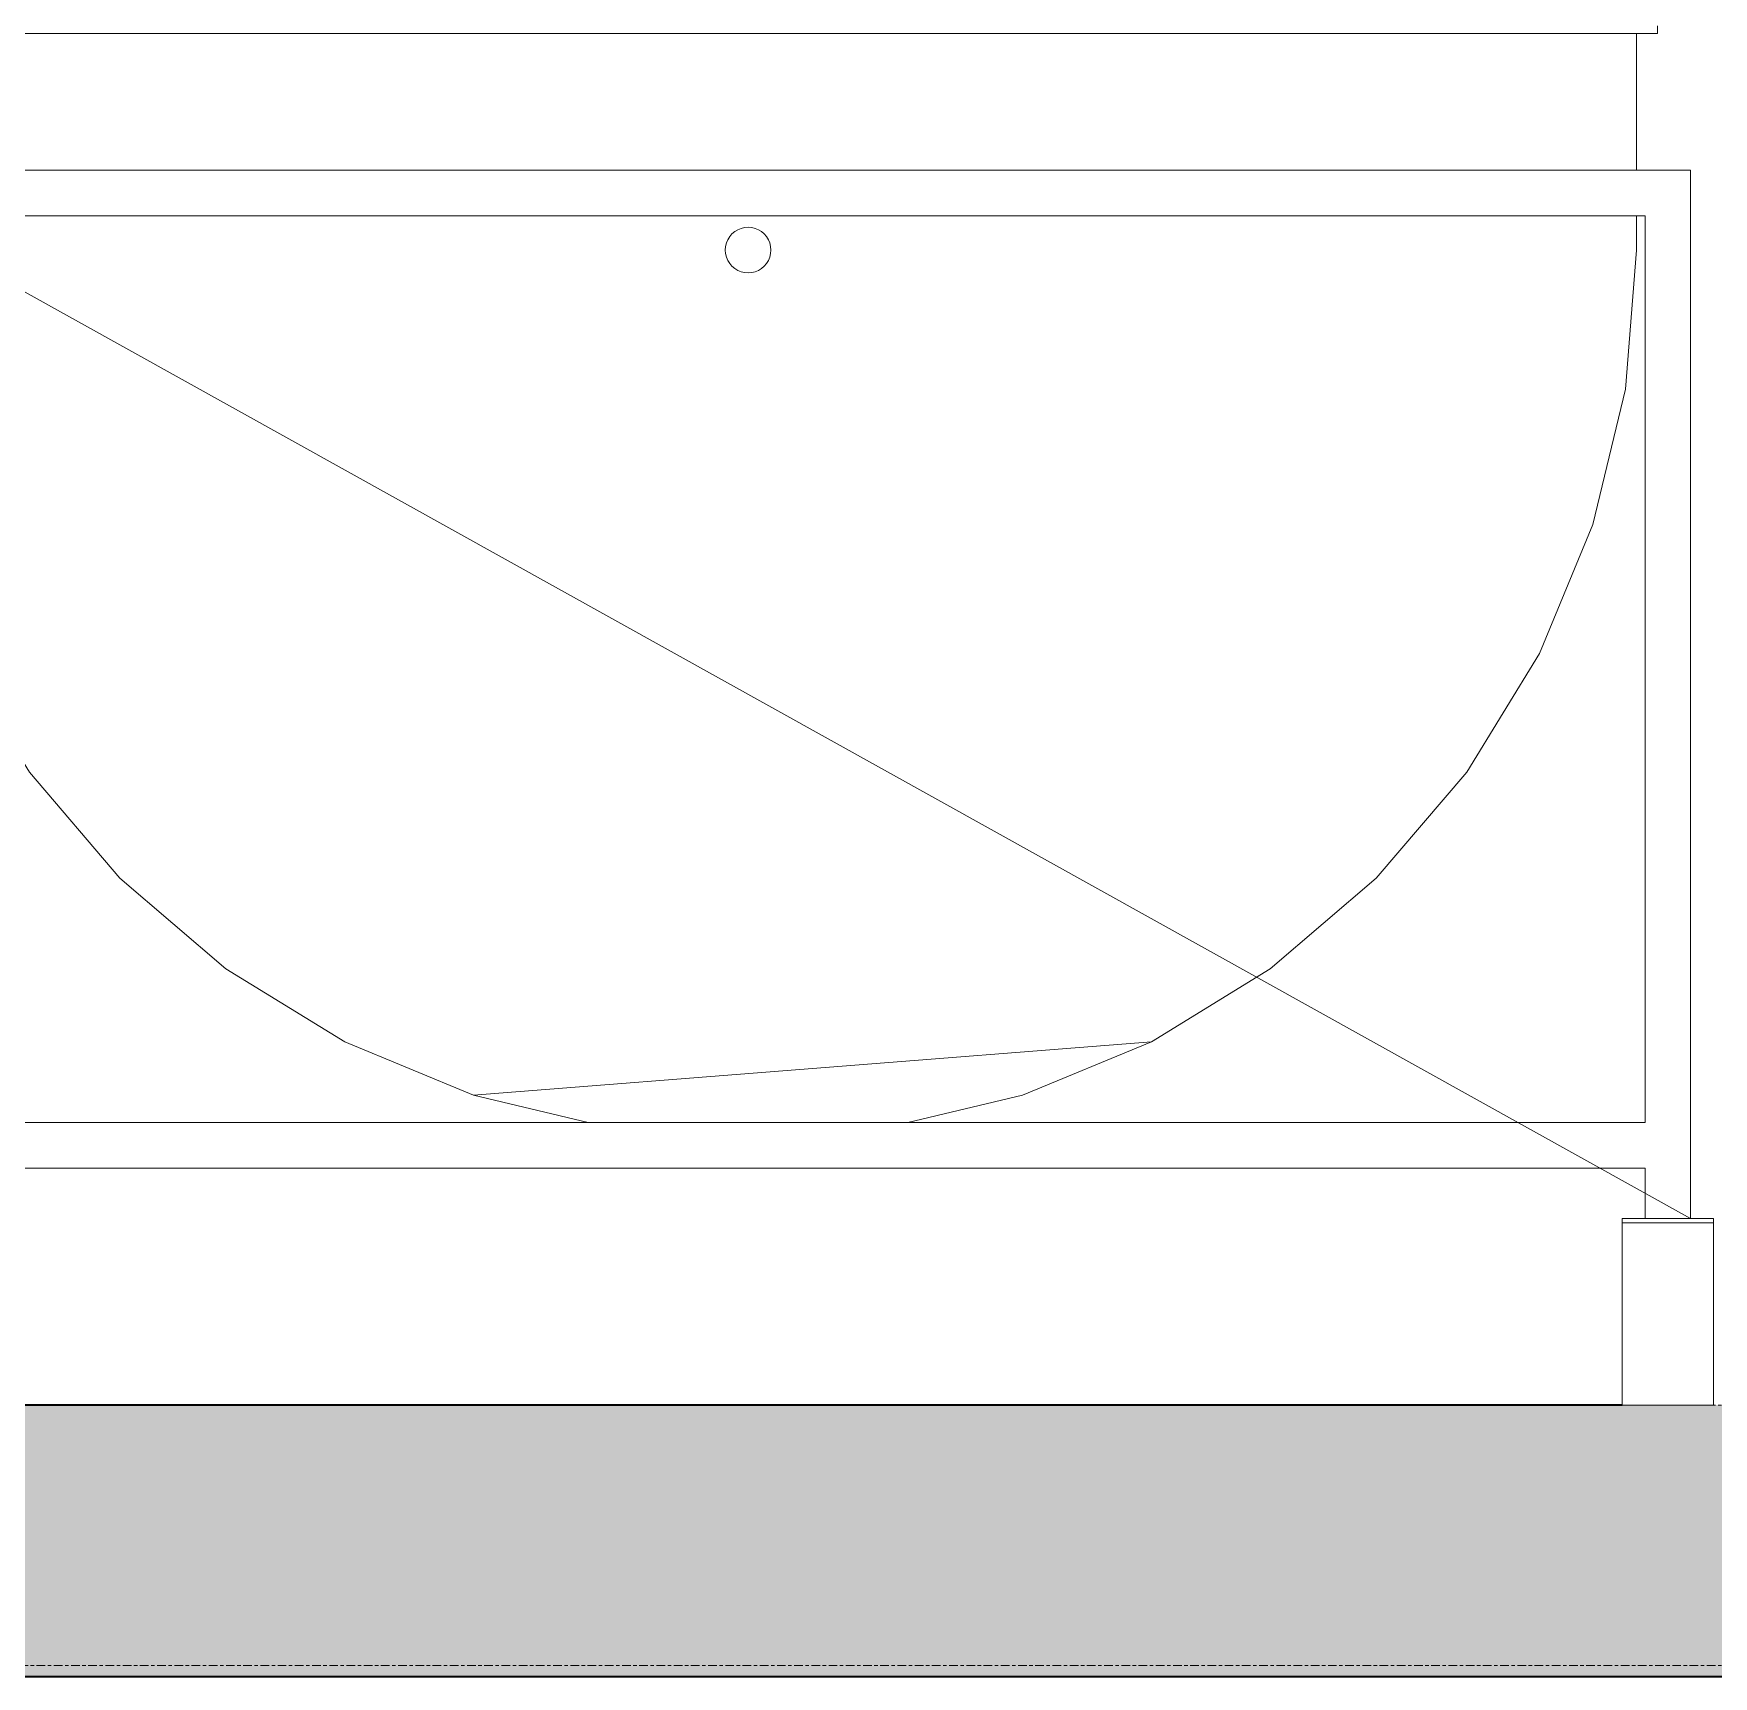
# Model space of a CAD drawing. Header units: centimetres. Extents: x 710 to 12582, y -437 to 1921.
# Drawn here: x 1418.6 to 1728.3, y 44 to 346.8 of the extents above; entities that cross this region are included whole.
import ezdxf

# ---------------------------------------------------------------- set-up
doc = ezdxf.new("R2010")
doc.units = ezdxf.units.CM
doc.linetypes.add('Centre', pattern=[3.175, 0.635, -0.475, 1.59, -0.475])
for name, color, linetype, lineweight in [('A-FLOR', 7, 'Continuous', 9), ('A-FLOR-LEVL', 7, 'Continuous', 9), ('A-FLOR-PATT', 7, 'Continuous', 35), ('M-EQPM', 7, 'Continuous', 9)]:
    doc.layers.add(name, color=color, linetype=linetype, lineweight=lineweight)

# ---------------------------------------------------------------- blocks, each defined once
blk = doc.blocks.new('PQ_RVR_EST-01_ZZ_ZZ_MO_T_A_rvt-1-Sección 4')
at = {"layer": 'A-FLOR-PATT', "lineweight": 9, "true_color": 0x9a9a9a}
blk.add_hatch(color=253, dxfattribs=at).paths.add_polyline_path([(6813.97, 44), (6815.08, 44), (6815.08, 94), (3797.22, 94), (3797.22, 93.83), (3792.18, 93.83), (3792.18, 94), (3778.93, 94), (3778.93, 93.83), (3773.89, 93.83), (3773.89, 94), (3758.58, 94), (3758.58, 93.83), (3753.54, 93.83), (3753.54, 94), (3740.29, 94), (3740.29, 93.83), (3735.25, 93.83), (3735.25, 94), (1308.34, 94), (1308.34, 44), (6713.97, 44)])
at = {"layer": 'A-FLOR', "lineweight": 35}
for p, q in [((1711.52, 94), (1389.13, 94)), ((1308.34, 44), (6713.97, 44))]:
    blk.add_line(p, q, dxfattribs=at)
blk = doc.blocks.new('EQ-01-003 - EQ-01-003_dwg_Agrupar_668-1504029-Sección 4')
at = {"layer": 'M-EQPM', "color": 251, "true_color": 0x656565}
for p, q in [((1376.53, 321.64), (1724.12, 321.64)), ((1724.12, 321.64), (1724.12, 128.44)), ((1384.93, 313.24), (1715.72, 313.24)), ((1384.93, 313.24), (1715.72, 313.24)), ((1715.72, 313.24), (1715.72, 146.08)), ((1715.72, 146.08), (1384.93, 146.08)), ((1715.72, 146.08), (1384.93, 146.08)), ((1715.72, 137.68), (1384.93, 137.68)), ((1715.72, 137.68), (1384.93, 137.68)), ((1715.72, 128.44), (1715.72, 137.68)), ((1715.72, 128.44), (1715.72, 137.68)), ((1711.52, 127.6), (1711.52, 128.44)), ((1711.52, 128.44), (1728.32, 128.44)), ((1711.52, 128.44), (1728.32, 128.44)), ((1711.52, 127.6), (1728.32, 127.6)), ((1711.52, 127.6), (1728.32, 127.6)), ((1728.32, 128.44), (1728.32, 127.6))]:
    blk.add_line(p, q, dxfattribs=at)
at = {"layer": 'M-EQPM', "color": 251, "true_color": 0x656565, "flags": 128}
for points in [[(1724.12, 128.44), (1724.12, 321.64), (1376.53, 321.64), (1376.53, 128.44)], [(1724.12, 321.64), (1724.12, 128.44), (1376.53, 321.64)], [(1715.72, 146.08), (1715.72, 313.24), (1384.93, 313.24), (1384.93, 146.08), (1715.72, 146.08), (1715.72, 313.24)], [(1384.93, 128.44), (1384.93, 137.68), (1715.72, 137.68), (1715.72, 128.44)], [(1728.32, 127.6), (1728.32, 128.44), (1711.52, 128.44), (1711.52, 127.6)], [(1711.52, 128.44), (1711.52, 127.6), (1728.32, 127.6), (1728.32, 128.44)]]:
    blk.add_lwpolyline(points, dxfattribs=at)
blk = doc.blocks.new('EQ-01-003 - EQ-01-003_dwg_Agrupar_666-1504030-Sección 4')
at = {"layer": 'M-EQPM', "color": 253, "true_color": 0x999999}
for p, q in [((1546.93, 309.41), (1547.35, 309.91)), ((1546.93, 309.41), (1547.35, 309.91)), ((1547.35, 309.91), (1547.85, 310.34)), ((1547.85, 310.34), (1547.35, 309.91)), ((1547.85, 310.34), (1548.42, 310.68)), ((1547.85, 310.34), (1548.42, 310.68)), ((1548.42, 310.68), (1549.03, 310.93)), ((1549.03, 310.93), (1548.42, 310.68)), ((1549.03, 310.93), (1549.67, 311.09)), ((1549.67, 311.09), (1549.03, 310.93)), ((1549.67, 311.09), (1550.32, 311.14)), ((1549.67, 311.09), (1550.32, 311.14)), ((1550.98, 311.09), (1550.32, 311.14)), ((1550.98, 311.09), (1550.32, 311.14)), ((1551.62, 310.93), (1550.98, 311.09)), ((1550.98, 311.09), (1551.62, 310.93)), ((1552.23, 310.68), (1551.62, 310.93)), ((1552.23, 310.68), (1551.62, 310.93)), ((1552.79, 310.34), (1552.23, 310.68)), ((1552.79, 310.34), (1552.23, 310.68)), ((1553.29, 309.91), (1552.79, 310.34)), ((1552.79, 310.34), (1553.29, 309.91)), ((1553.72, 309.41), (1553.29, 309.91)), ((1553.72, 309.41), (1553.29, 309.91)), ((1546.12, 306.94), (1546.17, 307.6)), ((1546.12, 306.94), (1546.17, 307.6)), ((1546.17, 306.28), (1546.12, 306.94)), ((1546.17, 306.28), (1546.12, 306.94)), ((1546.17, 307.6), (1546.33, 308.24)), ((1546.33, 308.24), (1546.58, 308.85)), ((1546.58, 308.85), (1546.33, 308.24)), ((1546.58, 308.85), (1546.93, 309.41)), ((1546.93, 309.41), (1546.58, 308.85)), ((1554.07, 308.85), (1553.72, 309.41)), ((1554.07, 308.85), (1553.72, 309.41)), ((1554.32, 308.24), (1554.07, 308.85)), ((1554.32, 308.24), (1554.07, 308.85)), ((1554.47, 307.6), (1554.32, 308.24)), ((1554.47, 307.6), (1554.32, 308.24)), ((1554.52, 306.94), (1554.47, 307.6)), ((1554.52, 306.94), (1554.47, 307.6)), ((1554.47, 306.28), (1554.52, 306.94)), ((1554.52, 306.94), (1554.47, 306.28)), ((1546.17, 306.28), (1546.33, 305.64)), ((1546.33, 305.64), (1546.17, 306.28)), ((1546.58, 305.03), (1546.33, 305.64)), ((1546.58, 305.03), (1546.33, 305.64)), ((1546.93, 304.47), (1546.58, 305.03)), ((1546.58, 305.03), (1546.93, 304.47)), ((1547.35, 303.97), (1546.93, 304.47)), ((1546.93, 304.47), (1547.35, 303.97)), ((1547.35, 303.97), (1547.85, 303.54)), ((1552.79, 303.54), (1553.29, 303.97)), ((1552.79, 303.54), (1553.29, 303.97)), ((1553.29, 303.97), (1553.72, 304.47)), ((1553.72, 304.47), (1553.29, 303.97)), ((1553.72, 304.47), (1554.07, 305.03)), ((1553.72, 304.47), (1554.07, 305.03)), ((1554.07, 305.03), (1554.32, 305.64)), ((1554.07, 305.03), (1554.32, 305.64)), ((1554.32, 305.64), (1554.47, 306.28)), ((1554.47, 306.28), (1554.32, 305.64)), ((1547.85, 303.54), (1548.42, 303.2)), ((1547.85, 303.54), (1548.42, 303.2)), ((1549.03, 302.95), (1548.42, 303.2)), ((1548.42, 303.2), (1549.03, 302.95)), ((1549.67, 302.79), (1549.03, 302.95)), ((1549.67, 302.79), (1549.03, 302.95)), ((1549.67, 302.79), (1550.32, 302.74)), ((1549.67, 302.79), (1550.32, 302.74)), ((1550.98, 302.79), (1550.32, 302.74)), ((1550.32, 302.74), (1550.98, 302.79)), ((1550.98, 302.79), (1551.62, 302.95)), ((1550.98, 302.79), (1551.62, 302.95)), ((1551.62, 302.95), (1552.23, 303.2)), ((1552.23, 303.2), (1552.79, 303.54))]:
    blk.add_line(p, q, dxfattribs=at)
at = {"layer": 'M-EQPM', "color": 253, "true_color": 0x999999, "flags": 128}
for points in [[(1546.17, 307.6), (1546.33, 308.24), (1546.58, 308.85), (1546.93, 309.41), (1547.35, 309.91), (1547.85, 310.34), (1548.42, 310.68), (1549.03, 310.93), (1549.67, 311.09), (1550.32, 311.14), (1550.98, 311.09), (1551.62, 310.93), (1552.23, 310.68), (1552.79, 310.34), (1553.29, 309.91), (1553.72, 309.41), (1554.07, 308.85), (1554.32, 308.24), (1554.47, 307.6), (1554.52, 306.94), (1554.47, 306.28), (1554.32, 305.64), (1554.07, 305.03), (1553.72, 304.47), (1553.29, 303.97), (1552.79, 303.54), (1552.23, 303.2), (1551.62, 302.95), (1550.98, 302.79), (1550.32, 302.74), (1549.67, 302.79), (1549.03, 302.95), (1548.42, 303.2), (1547.85, 303.54), (1547.35, 303.97)], [(1546.17, 306.28), (1546.12, 306.94), (1546.17, 307.6), (1546.33, 308.24)], [(1547.85, 303.54), (1547.35, 303.97), (1546.93, 304.47), (1546.58, 305.03), (1546.33, 305.64), (1546.17, 306.28)], [(1552.79, 303.54), (1552.23, 303.2), (1551.62, 302.95)]]:
    blk.add_lwpolyline(points, dxfattribs=at)
blk = doc.blocks.new('EQ-01-003 - EQ-01-003_dwg_Agrupar_667-1504031-Sección 4')
at = {"layer": 'M-EQPM', "color": 253, "true_color": 0x999999}
for p, q in [((1717.99, 346.84), (1717.99, 348.27)), ((1382.66, 346.84), (1717.99, 346.84)), ((1714.12, 346.84), (1714.12, 321.64)), ((1714.12, 346.84), (1714.12, 321.64)), ((1714.12, 346.84), (1714.12, 321.64)), ((1714.12, 313.24), (1714.12, 306.94)), ((1714.12, 313.24), (1714.12, 306.94)), ((1714.12, 313.24), (1714.12, 306.94)), ((1714.12, 306.94), (1712.11, 281.32)), ((1706.11, 256.32), (1712.11, 281.32)), ((1696.27, 232.58), (1706.11, 256.32)), ((1696.27, 232.58), (1706.11, 256.32)), ((1682.84, 210.66), (1696.27, 232.58)), ((1434.5, 191.12), (1417.81, 210.66)), ((1434.5, 191.12), (1417.81, 210.66)), ((1666.15, 191.12), (1682.84, 210.66)), ((1454.04, 174.42), (1434.5, 191.12)), ((1434.5, 191.12), (1454.04, 174.42)), ((1646.6, 174.42), (1666.15, 191.12)), ((1666.15, 191.12), (1646.6, 174.42)), ((1475.96, 160.99), (1454.04, 174.42)), ((1624.69, 160.99), (1646.6, 174.42)), ((1646.6, 174.42), (1624.69, 160.99)), ((1499.71, 151.16), (1475.96, 160.99)), ((1600.94, 151.16), (1624.69, 160.99)), ((1520.85, 146.08), (1499.71, 151.16)), ((1579.79, 146.08), (1600.94, 151.16)), ((1600.94, 151.16), (1579.79, 146.08))]:
    blk.add_line(p, q, dxfattribs=at)
at = {"layer": 'M-EQPM', "color": 253, "true_color": 0x999999, "flags": 128}
for points in [[(1520.85, 146.08), (1499.71, 151.16), (1475.96, 160.99), (1454.04, 174.42), (1434.5, 191.12), (1417.81, 210.66), (1404.38, 232.58), (1394.54, 256.32), (1388.54, 281.32), (1386.52, 306.94), (1386.52, 313.24)], [(1714.12, 306.94), (1712.11, 281.32), (1706.11, 256.32), (1696.27, 232.58), (1682.84, 210.66), (1666.15, 191.12), (1646.6, 174.42), (1624.69, 160.99), (1600.94, 151.16), (1579.79, 146.08)], [(1706.11, 256.32), (1712.11, 281.32), (1714.12, 306.94)], [(1666.15, 191.12), (1682.84, 210.66), (1696.27, 232.58)], [(1454.04, 174.42), (1475.96, 160.99), (1499.71, 151.16)], [(1520.85, 146.08), (1499.71, 151.16), (1624.69, 160.99)]]:
    blk.add_lwpolyline(points, dxfattribs=at)
blk = doc.blocks.new('EQ-01-003 - EQ-01-003_dwg_Agrupar_677-1504032-Sección 4')
at = {"layer": 'M-EQPM', "color": 136, "true_color": 0x007f7f}
for p, q in [((1711.52, 94), (1711.52, 127.6)), ((1728.32, 127.6), (1711.52, 127.6)), ((1711.52, 127.6), (1728.32, 127.6)), ((1711.52, 127.6), (1711.52, 94)), ((1728.32, 94), (1728.32, 127.6)), ((1728.32, 127.6), (1728.32, 94)), ((1711.52, 94), (1728.32, 94)), ((1728.32, 94), (1711.52, 94))]:
    blk.add_line(p, q, dxfattribs=at)
at = {"layer": 'M-EQPM', "color": 136, "true_color": 0x007f7f, "flags": 128}
blk.add_lwpolyline([(1728.32, 94), (1711.52, 94), (1711.52, 127.6), (1728.32, 127.6)], close=True, dxfattribs=at)
blk = doc.blocks.new('EQ-01-003 - EQ-01-003_dwg_Agrupar_676-1504043-Sección 4')
for name in ['EQ-01-003 - EQ-01-003_dwg_Agrupar_667-1504031-Sección 4', 'EQ-01-003 - EQ-01-003_dwg_Agrupar_668-1504029-Sección 4', 'EQ-01-003 - EQ-01-003_dwg_Agrupar_666-1504030-Sección 4', 'EQ-01-003 - EQ-01-003_dwg_Agrupar_677-1504032-Sección 4']:
    blk.add_blockref(name, (0, 0))
blk = doc.blocks.new('EQ-01-003 - EQ-01-003_dwg-1504028-Sección 4')
blk.add_blockref('EQ-01-003 - EQ-01-003_dwg_Agrupar_676-1504043-Sección 4', (0, 0))
blk = doc.blocks.new('EQ-01-003 - EQ-01-003-1482412-Sección 4')
blk.add_blockref('EQ-01-003 - EQ-01-003_dwg-1504028-Sección 4', (0, 0))
blk = doc.blocks.new('PQ_RVR_MEP-01_ZZ_ZZ_MO_T_A_rvt-1-Sección 4')
at = {"layer": 'M-EQPM', "lineweight": 9}
blk.add_blockref('EQ-01-003 - EQ-01-003-1482412-Sección 4', (0, 0), dxfattribs=at)

msp = doc.modelspace()

# ---------------------------------------------------------------- hatches: boundary and pattern name
at = {"layer": 'A-FLOR-PATT', "lineweight": 9, "true_color": 0x9a9a9a}
msp.add_hatch(color=253, dxfattribs=at).paths.add_polyline_path([(1310.739, 44), (6813.968, 44), (6813.968, 94), (3797.22, 94), (3797.22, 93.832), (3792.18, 93.832), (3792.18, 94), (3778.93, 94), (3778.93, 93.832), (3773.89, 93.832), (3773.89, 94), (3758.58, 94), (3758.58, 93.832), (3753.54, 93.832), (3753.54, 94), (3740.29, 94), (3740.29, 93.832), (3735.25, 93.832), (3735.25, 94), (2573.487, 94), (2573.487, 85.116), (2569.487, 85.116), (2569.487, 94), (1310.739, 94)])

# ---------------------------------------------------------------- linework, layer by layer
at = {"layer": 'A-FLOR', "lineweight": 35}
for p, q in [((1711.519, 94), (1389.127, 94)), ((1310.739, 44), (6813.968, 44))]:
    msp.add_line(p, q, dxfattribs=at)
at = {"layer": 'A-FLOR-LEVL', "color": 253, "linetype": 'Centre', "true_color": 0xaaaaaa}
for p, q in [((709.994, 94), (7177.566, 94)), ((709.994, 46.025), (7304.566, 46.025))]:
    msp.add_line(p, q, dxfattribs=at)

# ---------------------------------------------------------------- block references
at = {"lineweight": 5}
for name in ['PQ_RVR_EST-01_ZZ_ZZ_MO_T_A_rvt-1-Sección 4', 'PQ_RVR_MEP-01_ZZ_ZZ_MO_T_A_rvt-1-Sección 4']:
    msp.add_blockref(name, (0, 0), dxfattribs=at)

doc.saveas('drawing.dxf')
